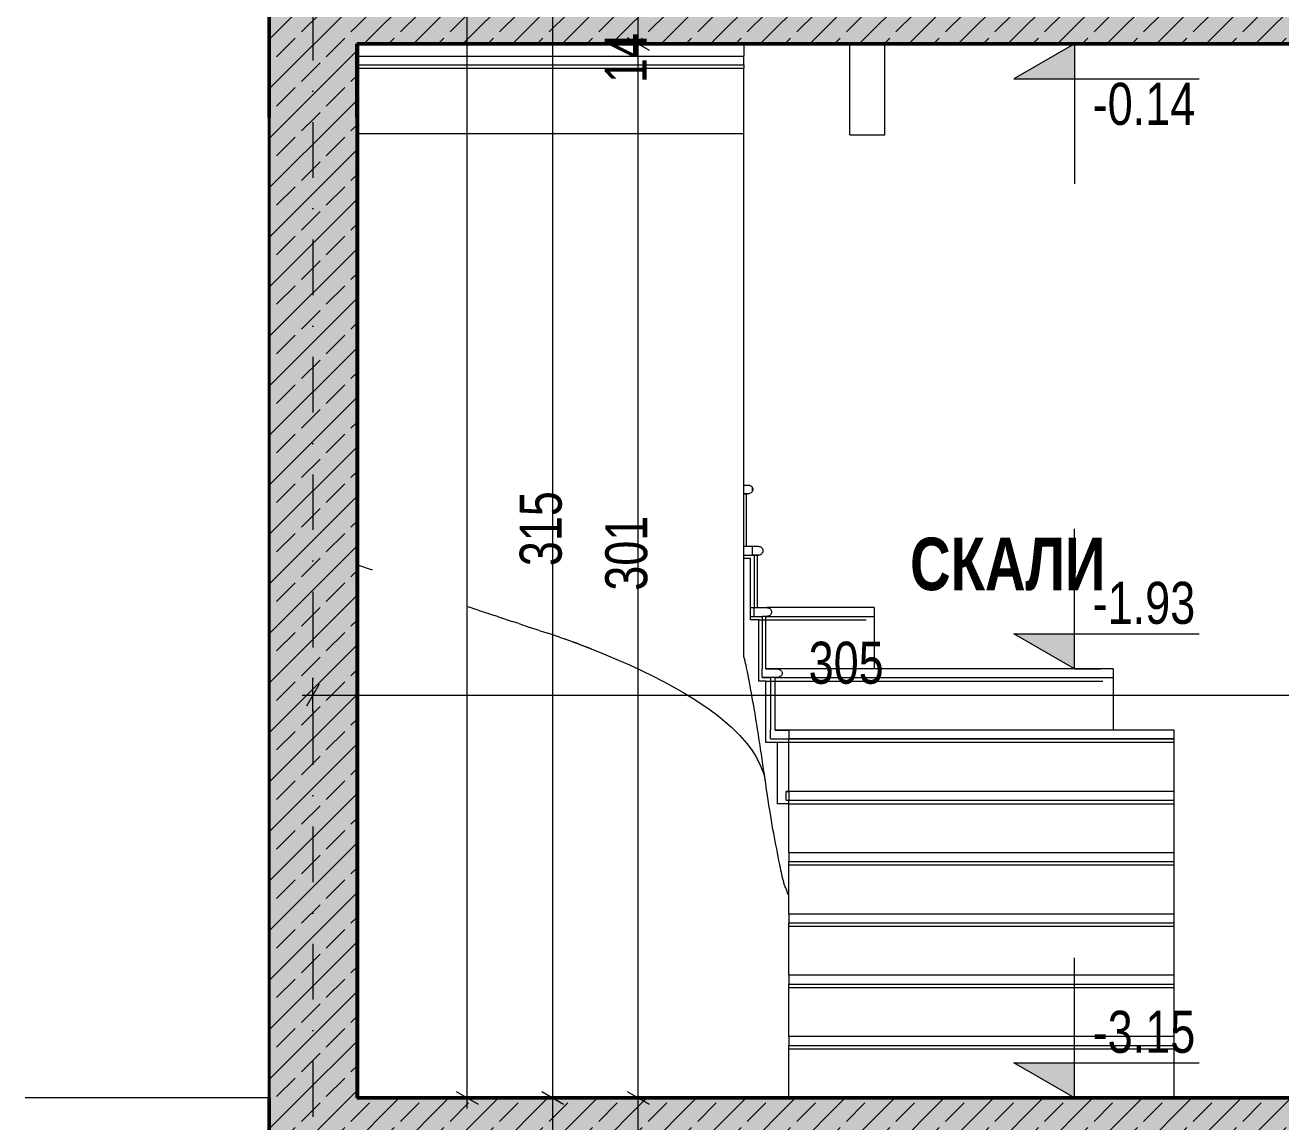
# Model space of a CAD drawing. Extents: x -1929 to 256751, y -18317 to 36108.
# Drawn here: x 124904 to 128489, y 6901 to 10033 of the extents above; entities that cross this region are included whole.
import ezdxf

# ---------------------------------------------------------------- set-up
doc = ezdxf.new("R2010")
doc.units = 0
doc.header["$LTSCALE"] = 5
doc.header["$MEASUREMENT"] = 0
doc.linetypes.add('- Осеви линии', pattern=[670.277762, 317.5, -176.388889, 0, -176.388874])
for name, color, linetype, lineweight in [('1', 8, 'Continuous', 13), ('101', 253, 'Continuous', 15), ('164', 255, 'Continuous', 15), ('18', 9, 'Continuous', 15), ('27', 7, 'Continuous', 40), ('29', 7, 'Continuous', 50), ('7', 7, 'Continuous', 25), ('85', 252, 'Continuous', 20)]:
    doc.layers.add(name, color=color, linetype=linetype, lineweight=lineweight)
for name, color, linetype, lineweight, true_color in [('4', 7, 'Continuous', 20, 0x3e3e3e), ('61', 7, 'Continuous', 20, 0x6a6a6a), ('87', 7, 'Continuous', 20, 0x6a6a6a), ('88', 7, 'Continuous', 20, 0x5e5e5e), ('91', 7, 'Continuous', 13, 0x3b3b3b)]:
    doc.layers.add(name, color=color, linetype=linetype, lineweight=lineweight, true_color=true_color)
doc.styles.add('GENERATED_STYLE_6', font='Cambria Math.ttf')
doc.styles.add('GENERATED_STYLE_7', font='GOTHICBI.TTF')
pattern_1 = [(45, (127708.1, 10119.75), (-70.7107, 70.7107), []), (45, (127672.74, 10155.11), (-70.7107, 70.7107), [75, -25])]

msp = doc.modelspace()

# ---------------------------------------------------------------- hatches: boundary and pattern name
at = {"layer": '1', "linetype": 'Continuous', "lineweight": 13, "true_color": 0x2b2b2b}
h = msp.add_hatch(dxfattribs=at)
h.set_pattern_fill('1_СТОМАНОБЕТОН_0001', color=250, scale=50.000024, style=0, pattern_type=2)
h.set_pattern_definition(pattern_1)
h.paths.add_polyline_path([(125850.8, 10119.8), (125600.8, 10119.8), (125600.8, 9769.8), (125850.8, 9769.8)])
h = msp.add_hatch(dxfattribs=at)
h.set_pattern_fill('1_СТОМАНОБЕТОН_0001', color=250, scale=50.000024, style=0, pattern_type=2)
h.set_pattern_definition(pattern_1)
h.paths.add_polyline_path([(125850.8, 9979.8), (128650.8, 9979.8), (128650.8, 10119.8), (125850.8, 10119.8)])
h = msp.add_hatch(dxfattribs=at)
h.set_pattern_fill('1_СТОМАНОБЕТОН_0001', color=250, scale=50.000024, style=0, pattern_type=2)
h.set_pattern_definition(pattern_1)
h.paths.add_polyline_path([(125850.8, 9769.8), (125600.8, 9769.8), (125600.8, 6969.7), (125850.8, 6969.7)])
h = msp.add_hatch(dxfattribs=at)
h.set_pattern_fill('1_СТОМАНОБЕТОН_0001', color=250, scale=50.000024, style=0, pattern_type=2)
h.set_pattern_definition(pattern_1)
h.paths.add_polyline_path([(125600.8, 6969.7), (125600.8, 6519.7), (132500.8, 6519.7), (132500.8, 6969.7)])
at = {"layer": '18', "linetype": 'Continuous', "lineweight": 15}
for points in [[(125850.8, 10119.8), (125600.8, 10119.8), (125600.8, 9769.8), (125850.8, 9769.8)], [(125850.8, 9979.8), (128650.8, 9979.8), (128650.8, 10119.8), (125850.8, 10119.8)], [(125850.8, 9769.8), (125600.8, 9769.8), (125600.8, 6969.7), (125850.8, 6969.7)], [(125600.8, 6969.7), (125600.8, 6519.7), (132500.8, 6519.7), (132500.8, 6969.7)]]:
    msp.add_hatch(color=9, dxfattribs=at).paths.add_polyline_path(points)
at = {"layer": '61', "linetype": 'Continuous', "lineweight": 20}
for points in [[(127899.3, 9979.8), (127726.3, 9879.8), (127899.3, 9879.8)], [(127899.3, 8194.8), (127899.3, 8294.8), (127726.3, 8294.8)], [(127899.3, 6969.7), (127899.3, 7069.7), (127726.3, 7069.7)]]:
    msp.add_hatch(color=256, dxfattribs=at).paths.add_polyline_path(points)

# ---------------------------------------------------------------- linework, layer by layer
at = {"layer": '1', "color": 250, "linetype": 'Continuous', "lineweight": 13, "true_color": 0x2b2b2b, "flags": 128}
for points in [[(127328.2, 8369.8), (127328.2, 8194.8)], [(128010.6, 8194.8), (128010.6, 8019.8)]]:
    msp.add_lwpolyline(points, dxfattribs=at)
at = {"layer": '101', "color": 253, "linetype": 'Continuous', "lineweight": 15}
for p, q in [((125855.7, 9979.8), (125855.7, 9944.8)), ((126955.7, 9979.8), (126955.7, 9944.8)), ((125855.7, 9919.8), (125855.7, 9944.8)), ((125855.7, 9944.8), (126955.7, 9944.8)), ((126955.7, 9919.8), (126955.7, 9944.8)), ((125855.7, 9919.8), (125855.7, 9909.8)), ((125855.7, 9919.8), (126955.7, 9919.8)), ((126955.7, 9919.8), (126955.7, 9909.8)), ((126955.7, 8719.8), (126966.3, 8719.8)), ((126966.3, 8719.8), (126969, 8719.6)), ((126969, 8719.6), (126971.7, 8719)), ((126971.7, 8719), (126974.1, 8718.1)), ((126974.1, 8718.1), (126976.3, 8716.8)), ((126976.3, 8716.8), (126978.3, 8715.3)), ((126978.3, 8715.3), (126979.8, 8713.5)), ((126979.8, 8713.5), (126980.8, 8711.8)), ((126980.8, 8702.7), (126980.8, 8711.8)), ((126980.8, 8711.8), (126981, 8711.5)), ((126981, 8711.5), (126981.7, 8709.4)), ((126955.7, 8694.8), (126963.2, 8694.8)), ((126966.3, 8694.8), (126955.7, 8694.8)), ((126963.2, 8544.8), (126963.2, 8694.8)), ((126963.2, 8694.8), (126966.3, 8694.8)), ((126969, 8694.9), (126966.3, 8694.8)), ((126971.7, 8695.5), (126969, 8694.9)), ((126974.1, 8696.4), (126971.7, 8695.5)), ((126976.3, 8697.7), (126974.1, 8696.4)), ((126978.3, 8699.2), (126976.3, 8697.7)), ((126979.8, 8701), (126978.3, 8699.2)), ((126980.8, 8702.7), (126979.8, 8701)), ((126981, 8703), (126980.8, 8702.7)), ((126981.7, 8705.1), (126981, 8703)), ((126981.7, 8709.4), (126981.9, 8707.3)), ((126981.9, 8707.3), (126981.7, 8705.1)), ((126955.7, 8544.8), (126980.8, 8544.8)), ((126955.7, 8544.8), (126963.2, 8544.8)), ((126963.2, 8544.8), (126980.8, 8544.8)), ((126980.8, 8544.8), (126997.6, 8544.8)), ((126980.8, 8519.8), (126980.8, 8544.8)), ((126997.6, 8544.8), (126999.8, 8544.6)), ((126999.8, 8544.6), (127002, 8544)), ((127002, 8544), (127004, 8543.1)), ((127004, 8543.1), (127005.8, 8541.8)), ((127005.8, 8541.8), (127007.4, 8540.3)), ((127007.4, 8540.3), (127008.6, 8538.5)), ((127008.6, 8538.5), (127009.6, 8536.5)), ((127009.6, 8536.5), (127010.1, 8534.4)), ((127010.1, 8534.4), (127010.3, 8532.3)), ((127010.3, 8532.3), (127010.1, 8530.1)), ((126955.7, 8519.8), (126980.8, 8519.8)), ((126980.8, 8519.8), (126995.1, 8519.8)), ((126980.8, 8519.8), (126984.9, 8519.8)), ((126997.6, 8519.8), (126980.8, 8519.8)), ((126980.8, 8519.8), (126984.9, 8519.8)), ((126984.9, 8519.8), (126984.9, 8369.8)), ((126995.1, 8369.8), (126995.1, 8519.8)), ((126995.1, 8519.8), (126997.6, 8519.8)), ((126999.8, 8519.9), (126997.6, 8519.8)), ((127002, 8520.5), (126999.8, 8519.9)), ((127004, 8521.4), (127002, 8520.5)), ((127005.8, 8522.7), (127004, 8521.4)), ((127007.4, 8524.2), (127005.8, 8522.7)), ((127008.6, 8526), (127007.4, 8524.2)), ((127009.6, 8528), (127008.6, 8526)), ((127010.1, 8530.1), (127009.6, 8528)), ((126974.7, 8369.8), (126995.1, 8369.8)), ((126984.9, 8344.8), (126984.9, 8369.8)), ((126995.1, 8369.8), (127021.6, 8369.8)), ((127328.2, 8369.8), (127021.6, 8369.8)), ((127021.6, 8369.8), (127023.8, 8369.6)), ((127023.8, 8369.6), (127026, 8369)), ((127026, 8369), (127028.1, 8368.1)), ((127028.1, 8368.1), (127029.9, 8366.8)), ((127029.9, 8366.8), (127031.5, 8365.3)), ((127031.5, 8365.3), (127032.8, 8363.5)), ((127032.8, 8363.5), (127033.8, 8361.5)), ((127033.8, 8353), (127032.8, 8351)), ((127033.8, 8361.5), (127034.4, 8359.4)), ((127034.4, 8355.1), (127033.8, 8353)), ((127034.4, 8359.4), (127034.6, 8357.3)), ((127034.6, 8357.3), (127034.4, 8355.1)), ((126974.7, 8344.8), (126984.9, 8344.8)), ((126984.9, 8344.8), (127008.6, 8344.8)), ((127008.6, 8344.8), (127008.6, 8194.8)), ((127019, 8344.8), (127008.6, 8344.8)), ((127019, 8194.8), (127019, 8344.8)), ((127021.6, 8344.8), (127019, 8344.8)), ((127019, 8344.8), (127021.6, 8344.8)), ((127023.8, 8344.9), (127021.6, 8344.8)), ((127021.6, 8344.8), (127328.2, 8344.8)), ((127026, 8345.5), (127023.8, 8344.9)), ((127028.1, 8346.4), (127026, 8345.5)), ((127029.9, 8347.7), (127028.1, 8346.4)), ((127031.5, 8349.2), (127029.9, 8347.7)), ((127032.8, 8351), (127031.5, 8349.2)), ((127008.6, 8169.8), (127008.6, 8194.8)), ((127019, 8194.8), (127048.8, 8194.8)), ((127325.6, 8194.8), (127019, 8194.8)), ((128010.6, 8194.8), (127048.8, 8194.8)), ((127048.8, 8194.8), (127051.7, 8194.6)), ((127051.7, 8194.6), (127054.5, 8194)), ((127054.5, 8194), (127057.1, 8193.1)), ((127057.1, 8193.1), (127059.5, 8191.8)), ((127059.5, 8191.8), (127061.6, 8190.3)), ((127061.6, 8174.2), (127059.5, 8172.7)), ((127061.6, 8190.3), (127063.2, 8188.5)), ((127063.2, 8176), (127061.6, 8174.2)), ((127063.2, 8188.5), (127064.4, 8186.5)), ((127064.4, 8178), (127063.2, 8176)), ((127064.4, 8186.5), (127065.2, 8184.4)), ((127065.2, 8180.1), (127064.4, 8178)), ((127065.2, 8184.4), (127065.4, 8182.3)), ((127065.4, 8182.3), (127065.2, 8180.1)), ((127008.6, 8169.8), (127032.2, 8169.8)), ((127048.8, 8169.8), (127008.6, 8169.8)), ((127032.2, 8169.8), (127032.2, 8019.8)), ((127045.5, 8169.8), (127032.2, 8169.8)), ((127045.5, 8019.8), (127045.5, 8169.8)), ((127048.8, 8169.8), (127045.5, 8169.8)), ((127045.5, 8169.8), (127048.8, 8169.8)), ((127051.7, 8169.9), (127048.8, 8169.8)), ((127048.8, 8169.8), (128010.6, 8169.8)), ((127054.5, 8170.5), (127051.7, 8169.9)), ((127057.1, 8171.4), (127054.5, 8170.5)), ((127059.5, 8172.7), (127057.1, 8171.4)), ((127032.2, 7994.8), (127032.2, 8019.8)), ((127032.2, 7994.8), (127084.6, 7994.8)), ((127045.5, 8019.8), (127084.6, 8019.8)), ((127084.6, 8019.8), (127045.5, 8019.8)), ((128184.6, 8019.8), (127084.6, 8019.8)), ((127084.6, 8019.8), (127084.6, 8019.6)), ((127084.6, 8019.6), (127084.6, 8019)), ((127084.6, 8019), (127084.6, 8018.1)), ((127084.6, 8018.1), (127084.6, 8016.8)), ((127084.6, 8016.8), (127084.6, 8015.3)), ((127084.6, 8015.3), (127084.6, 8013.5)), ((127084.6, 8013.5), (127084.6, 8011.5)), ((127084.6, 8011.5), (127084.6, 8009.4)), ((127084.6, 8009.4), (127084.6, 8007.3)), ((127084.6, 8007.3), (127084.6, 8005.1)), ((127084.6, 8005.1), (127084.6, 8003)), ((127084.6, 8003), (127084.6, 8001)), ((127084.6, 8001), (127084.6, 7999.2)), ((127084.6, 7999.2), (127084.6, 7997.7)), ((127084.6, 7997.7), (127084.6, 7996.4)), ((127084.6, 7996.4), (127084.6, 7995.5)), ((127084.6, 7995.5), (127084.6, 7994.9)), ((127084.6, 7994.9), (127084.6, 7994.8)), ((127084.6, 7844.8), (127084.6, 7994.8)), ((128184.6, 7994.8), (127084.6, 7994.8)), ((127084.6, 7994.8), (128184.6, 7994.8)), ((128184.6, 8019.6), (128184.6, 8019.8)), ((128184.6, 8019), (128184.6, 8019.6)), ((128184.6, 8018.1), (128184.6, 8019)), ((128184.6, 8016.8), (128184.6, 8018.1)), ((128184.6, 8015.3), (128184.6, 8016.8)), ((128184.6, 8013.5), (128184.6, 8015.3)), ((128184.6, 8011.5), (128184.6, 8013.5)), ((128184.6, 8009.4), (128184.6, 8011.5)), ((128184.6, 8007.3), (128184.6, 8009.4)), ((128184.6, 8005.1), (128184.6, 8007.3)), ((128184.6, 8003), (128184.6, 8005.1)), ((128184.6, 8001), (128184.6, 8003)), ((128184.6, 7999.2), (128184.6, 8001)), ((128184.6, 7997.7), (128184.6, 7999.2)), ((128184.6, 7996.4), (128184.6, 7997.7)), ((128184.6, 7995.5), (128184.6, 7996.4)), ((128184.6, 7994.9), (128184.6, 7995.5)), ((128184.6, 7994.8), (128184.6, 7994.9)), ((128184.6, 7844.8), (128184.6, 7994.8)), ((127084.6, 7844.8), (127076.7, 7844.8)), ((127076.7, 7819.8), (127076.7, 7844.8)), ((127076.7, 7844.8), (127084.6, 7844.8)), ((127076.7, 7819.8), (127084.6, 7819.8)), ((128184.6, 7844.8), (127084.6, 7844.8)), ((127084.6, 7844.8), (127084.6, 7844.6)), ((127084.6, 7844.6), (127084.6, 7844)), ((127084.6, 7844), (127084.6, 7843.1)), ((127084.6, 7843.1), (127084.6, 7841.8)), ((127084.6, 7841.8), (127084.6, 7840.3)), ((127084.6, 7840.3), (127084.6, 7838.5)), ((127084.6, 7838.5), (127084.6, 7836.5)), ((127084.6, 7836.5), (127084.6, 7834.4)), ((127084.6, 7834.4), (127084.6, 7832.3)), ((127084.6, 7832.3), (127084.6, 7830.1)), ((127084.6, 7830.1), (127084.6, 7828)), ((127084.6, 7828), (127084.6, 7826)), ((127084.6, 7826), (127084.6, 7824.2)), ((127084.6, 7824.2), (127084.6, 7822.7)), ((127084.6, 7822.7), (127084.6, 7821.4)), ((127084.6, 7821.4), (127084.6, 7820.5)), ((127084.6, 7820.5), (127084.6, 7819.9)), ((127084.6, 7819.9), (127084.6, 7819.8)), ((127084.6, 7669.8), (127084.6, 7819.8)), ((127084.6, 7819.8), (128184.6, 7819.8)), ((128184.6, 7844.6), (128184.6, 7844.8)), ((128184.6, 7844), (128184.6, 7844.6)), ((128184.6, 7843.1), (128184.6, 7844)), ((128184.6, 7841.8), (128184.6, 7843.1)), ((128184.6, 7840.3), (128184.6, 7841.8)), ((128184.6, 7838.5), (128184.6, 7840.3)), ((128184.6, 7836.5), (128184.6, 7838.5)), ((128184.6, 7834.4), (128184.6, 7836.5)), ((128184.6, 7832.3), (128184.6, 7834.4)), ((128184.6, 7830.1), (128184.6, 7832.3)), ((128184.6, 7828), (128184.6, 7830.1)), ((128184.6, 7826), (128184.6, 7828)), ((128184.6, 7824.2), (128184.6, 7826)), ((128184.6, 7822.7), (128184.6, 7824.2)), ((128184.6, 7821.4), (128184.6, 7822.7)), ((128184.6, 7820.5), (128184.6, 7821.4)), ((128184.6, 7819.9), (128184.6, 7820.5)), ((128184.6, 7819.8), (128184.6, 7819.9)), ((128184.6, 7669.8), (128184.6, 7819.8)), ((128184.6, 7669.8), (127084.6, 7669.8)), ((127084.6, 7669.8), (127084.6, 7669.6)), ((127084.6, 7669.6), (127084.6, 7669)), ((127084.6, 7669), (127084.6, 7668.1)), ((127084.6, 7668.1), (127084.6, 7666.8)), ((127084.6, 7666.8), (127084.6, 7665.3)), ((127084.6, 7665.3), (127084.6, 7663.5)), ((127084.6, 7663.5), (127084.6, 7661.5)), ((127084.6, 7661.5), (127084.6, 7659.4)), ((127084.6, 7659.4), (127084.6, 7657.3)), ((127084.6, 7657.3), (127084.6, 7655.1)), ((127084.6, 7655.1), (127084.6, 7653)), ((127084.6, 7653), (127084.6, 7651)), ((127084.6, 7651), (127084.6, 7649.2)), ((127084.6, 7649.2), (127084.6, 7647.7)), ((127084.6, 7647.7), (127084.6, 7646.4)), ((127084.6, 7646.4), (127084.6, 7645.5)), ((127084.6, 7645.5), (127084.6, 7644.9)), ((127084.6, 7644.9), (127084.6, 7644.8)), ((127084.6, 7494.8), (127084.6, 7644.8)), ((127084.6, 7644.8), (128184.6, 7644.8)), ((128184.6, 7669.6), (128184.6, 7669.8)), ((128184.6, 7669), (128184.6, 7669.6)), ((128184.6, 7668.1), (128184.6, 7669)), ((128184.6, 7666.8), (128184.6, 7668.1)), ((128184.6, 7665.3), (128184.6, 7666.8)), ((128184.6, 7663.5), (128184.6, 7665.3)), ((128184.6, 7661.5), (128184.6, 7663.5)), ((128184.6, 7659.4), (128184.6, 7661.5)), ((128184.6, 7657.3), (128184.6, 7659.4)), ((128184.6, 7655.1), (128184.6, 7657.3)), ((128184.6, 7653), (128184.6, 7655.1)), ((128184.6, 7651), (128184.6, 7653)), ((128184.6, 7649.2), (128184.6, 7651)), ((128184.6, 7647.7), (128184.6, 7649.2)), ((128184.6, 7646.4), (128184.6, 7647.7)), ((128184.6, 7645.5), (128184.6, 7646.4)), ((128184.6, 7644.9), (128184.6, 7645.5)), ((128184.6, 7644.8), (128184.6, 7644.9)), ((128184.6, 7494.8), (128184.6, 7644.8)), ((128184.6, 7494.8), (127084.6, 7494.8)), ((127084.6, 7494.8), (127084.6, 7494.6)), ((127084.6, 7494.6), (127084.6, 7494)), ((127084.6, 7494), (127084.6, 7493.1)), ((127084.6, 7493.1), (127084.6, 7491.8)), ((128184.6, 7494.6), (128184.6, 7494.8)), ((128184.6, 7494), (128184.6, 7494.6)), ((128184.6, 7493.1), (128184.6, 7494)), ((128184.6, 7491.8), (128184.6, 7493.1)), ((127084.6, 7491.8), (127084.6, 7490.3)), ((127084.6, 7490.3), (127084.6, 7488.5)), ((127084.6, 7488.5), (127084.6, 7486.5)), ((127084.6, 7486.5), (127084.6, 7484.4)), ((127084.6, 7484.4), (127084.6, 7482.3)), ((127084.6, 7482.3), (127084.6, 7480.1)), ((127084.6, 7480.1), (127084.6, 7478)), ((127084.6, 7478), (127084.6, 7476)), ((127084.6, 7476), (127084.6, 7474.2)), ((127084.6, 7474.2), (127084.6, 7472.7)), ((127084.6, 7472.7), (127084.6, 7471.4)), ((127084.6, 7471.4), (127084.6, 7470.5)), ((127084.6, 7470.5), (127084.6, 7469.9)), ((127084.6, 7469.9), (127084.6, 7469.8)), ((127084.6, 7319.8), (127084.6, 7469.8)), ((127084.6, 7469.8), (128184.6, 7469.8)), ((128184.6, 7490.3), (128184.6, 7491.8)), ((128184.6, 7488.5), (128184.6, 7490.3)), ((128184.6, 7486.5), (128184.6, 7488.5)), ((128184.6, 7484.4), (128184.6, 7486.5)), ((128184.6, 7482.3), (128184.6, 7484.4)), ((128184.6, 7480.1), (128184.6, 7482.3)), ((128184.6, 7478), (128184.6, 7480.1)), ((128184.6, 7476), (128184.6, 7478)), ((128184.6, 7474.2), (128184.6, 7476)), ((128184.6, 7472.7), (128184.6, 7474.2)), ((128184.6, 7471.4), (128184.6, 7472.7)), ((128184.6, 7470.5), (128184.6, 7471.4)), ((128184.6, 7469.9), (128184.6, 7470.5)), ((128184.6, 7469.8), (128184.6, 7469.9)), ((128184.6, 7319.8), (128184.6, 7469.8)), ((128184.6, 7319.8), (127084.6, 7319.8)), ((127084.6, 7319.8), (127084.6, 7319.6)), ((127084.6, 7319.6), (127084.6, 7319)), ((127084.6, 7319), (127084.6, 7318.1)), ((127084.6, 7318.1), (127084.6, 7316.8)), ((127084.6, 7316.8), (127084.6, 7315.3)), ((127084.6, 7315.3), (127084.6, 7313.5)), ((127084.6, 7313.5), (127084.6, 7311.5)), ((128184.6, 7319.6), (128184.6, 7319.8)), ((128184.6, 7319), (128184.6, 7319.6)), ((128184.6, 7318.1), (128184.6, 7319)), ((128184.6, 7316.8), (128184.6, 7318.1)), ((128184.6, 7315.3), (128184.6, 7316.8)), ((128184.6, 7313.5), (128184.6, 7315.3)), ((128184.6, 7311.5), (128184.6, 7313.5)), ((127084.6, 7311.5), (127084.6, 7309.4)), ((127084.6, 7309.4), (127084.6, 7307.3)), ((127084.6, 7307.3), (127084.6, 7305.1)), ((127084.6, 7305.1), (127084.6, 7303)), ((127084.6, 7303), (127084.6, 7301)), ((127084.6, 7301), (127084.6, 7299.2)), ((127084.6, 7299.2), (127084.6, 7297.7)), ((127084.6, 7297.7), (127084.6, 7296.4)), ((127084.6, 7296.4), (127084.6, 7295.5)), ((127084.6, 7295.5), (127084.6, 7294.9)), ((127084.6, 7294.9), (127084.6, 7294.8)), ((127084.6, 7144.7), (127084.6, 7294.8)), ((127084.6, 7294.8), (128184.6, 7294.8)), ((128184.6, 7309.4), (128184.6, 7311.5)), ((128184.6, 7307.3), (128184.6, 7309.4)), ((128184.6, 7305.1), (128184.6, 7307.3)), ((128184.6, 7303), (128184.6, 7305.1)), ((128184.6, 7301), (128184.6, 7303)), ((128184.6, 7299.2), (128184.6, 7301)), ((128184.6, 7297.7), (128184.6, 7299.2)), ((128184.6, 7296.4), (128184.6, 7297.7)), ((128184.6, 7295.5), (128184.6, 7296.4)), ((128184.6, 7294.9), (128184.6, 7295.5)), ((128184.6, 7294.8), (128184.6, 7294.9)), ((128184.6, 7144.7), (128184.6, 7294.8)), ((128184.6, 7144.7), (127084.6, 7144.7)), ((127084.6, 7144.7), (127084.6, 7144.6)), ((127084.6, 7144.6), (127084.6, 7144)), ((127084.6, 7144), (127084.6, 7143.1)), ((127084.6, 7143.1), (127084.6, 7141.8)), ((127084.6, 7141.8), (127084.6, 7140.3)), ((127084.6, 7140.3), (127084.6, 7138.5)), ((127084.6, 7138.5), (127084.6, 7136.5)), ((127084.6, 7136.5), (127084.6, 7134.4)), ((127084.6, 7134.4), (127084.6, 7132.3)), ((128184.6, 7144.6), (128184.6, 7144.7)), ((128184.6, 7144), (128184.6, 7144.6)), ((128184.6, 7143.1), (128184.6, 7144)), ((128184.6, 7141.8), (128184.6, 7143.1)), ((128184.6, 7140.3), (128184.6, 7141.8)), ((128184.6, 7138.5), (128184.6, 7140.3)), ((128184.6, 7136.5), (128184.6, 7138.5)), ((128184.6, 7134.4), (128184.6, 7136.5)), ((128184.6, 7132.3), (128184.6, 7134.4)), ((127084.6, 7132.3), (127084.6, 7130.1)), ((127084.6, 7130.1), (127084.6, 7128)), ((127084.6, 7128), (127084.6, 7126)), ((127084.6, 7126), (127084.6, 7124.2)), ((127084.6, 7124.2), (127084.6, 7122.7)), ((127084.6, 7122.7), (127084.6, 7121.4)), ((127084.6, 7121.4), (127084.6, 7120.5)), ((127084.6, 7120.5), (127084.6, 7119.9)), ((127084.6, 7119.9), (127084.6, 7119.7)), ((127084.6, 6969.7), (127084.6, 7119.7)), ((127084.6, 7119.7), (128184.6, 7119.7)), ((128184.6, 7130.1), (128184.6, 7132.3)), ((128184.6, 7128), (128184.6, 7130.1)), ((128184.6, 7126), (128184.6, 7128)), ((128184.6, 7124.2), (128184.6, 7126)), ((128184.6, 7122.7), (128184.6, 7124.2)), ((128184.6, 7121.4), (128184.6, 7122.7)), ((128184.6, 7120.5), (128184.6, 7121.4)), ((128184.6, 7119.9), (128184.6, 7120.5)), ((128184.6, 7119.7), (128184.6, 7119.9)), ((128184.6, 6969.7), (128184.6, 7119.7))]:
    msp.add_line(p, q, dxfattribs=at)
at = {"layer": '164', "color": 255, "linetype": 'Continuous', "lineweight": 15}
msp.add_line((125855.7, 9979.8), (125855.7, 9769.8), dxfattribs=at)
at = {"layer": '27', "linetype": 'Continuous', "lineweight": 40}
for p, q in [((125600.8, 9769.8), (125600.8, 6969.7)), ((125850.8, 9769.8), (125850.8, 6969.7))]:
    msp.add_line(p, q, dxfattribs=at)
at = {"layer": '29', "linetype": 'Continuous', "lineweight": 50}
for p, q in [((125600.8, 10119.8), (125600.8, 9769.8)), ((128650.8, 9979.8), (125850.8, 9979.8)), ((125850.8, 9979.8), (125850.8, 9769.8)), ((125600.8, 6969.7), (125600.8, 6519.7)), ((128650.8, 6969.7), (125850.8, 6969.7))]:
    msp.add_line(p, q, dxfattribs=at)
at = {"layer": '4', "linetype": '- Осеви линии', "lineweight": 20, "ltscale": 0.1}
msp.add_line((125725.8, 15119.8), (125725.8, 6619.7), dxfattribs=at)
msp.add_line((125725.8, 15119.8), (125725.8, 6619.7), dxfattribs=at)
msp.add_line((125725.8, 15119.8), (125725.8, 6619.7), dxfattribs=at)
at = {"layer": '61', "linetype": 'Continuous', "lineweight": 20}
for p, q in [((126166.2, 6969.7), (126166.2, 14734.4)), ((126410.2, 6969.7), (126410.2, 10119.8)), ((126654.3, 9979.8), (126654.3, 10119.8)), ((126701.2, 9979.8), (126607.4, 9979.8)), ((126623.1, 9997.8), (126685.6, 9961.7)), ((126654.3, 6969.7), (126654.3, 9979.8)), ((127899.3, 9979.8), (127726.3, 9879.8)), ((127899.3, 9979.8), (127824.3, 9979.8)), ((127899.3, 9979.8), (127974.3, 9979.8)), ((127899.3, 9979.8), (127899.3, 9579.8)), ((127726.3, 9879.8), (127899.3, 9879.8)), ((127899.3, 9879.8), (128255.6, 9879.8)), ((127899.3, 8194.8), (127899.3, 8594.8)), ((127899.3, 8194.8), (127726.3, 8294.8)), ((127726.3, 8294.8), (127899.3, 8294.8)), ((127899.3, 8294.8), (128255.6, 8294.8)), ((127899.3, 8194.8), (127824.3, 8194.8)), ((127899.3, 8194.8), (127974.3, 8194.8)), ((127899.3, 6969.7), (127899.3, 7369.8)), ((127899.3, 6969.7), (127726.3, 7069.7)), ((127726.3, 7069.7), (127899.3, 7069.7)), ((127899.3, 7069.7), (128255.6, 7069.7)), ((126213.1, 6969.7), (126119.3, 6969.7)), ((126135, 6987.8), (126197.5, 6951.7)), ((126166.2, 6939.2), (126166.2, 6969.7)), ((126457, 6969.7), (126363.3, 6969.7)), ((126378.9, 6987.8), (126441.4, 6951.7)), ((126410.2, 6519.7), (126410.2, 6969.7)), ((126701.2, 6969.7), (126607.4, 6969.7)), ((126623.1, 6987.8), (126685.6, 6951.7)), ((126654.3, 6519.7), (126654.3, 6969.7)), ((127899.3, 6969.7), (127824.3, 6969.7)), ((127899.3, 6969.7), (127974.3, 6969.7))]:
    msp.add_line(p, q, dxfattribs=at)
at = {"layer": '85', "linetype": 'Continuous', "lineweight": 20}
for p, q in [((125743.8, 8151), (125707.8, 8088.5)), ((125725.8, 8072.9), (125725.8, 8166.6)), ((125695.2, 8119.8), (125725.8, 8119.8)), ((125725.8, 8119.8), (128775.8, 8119.8))]:
    msp.add_line(p, q, dxfattribs=at)
at = {"layer": '87', "color": 251, "linetype": 'Continuous', "lineweight": 20, "true_color": 0x6a6a6a}
for p, q in [((125855.7, 9769.8), (125855.7, 8719.8)), ((125855.7, 8694.8), (125855.7, 8638)), ((125855.7, 8548.9), (125855.7, 8638)), ((125855.7, 8491.4), (125855.7, 6969.7)), ((125600.8, 6969.7), (124904.1, 6969.7))]:
    msp.add_line(p, q, dxfattribs=at)
at = {"layer": '88', "color": 251, "linetype": 'Continuous', "lineweight": 20, "true_color": 0x5e5e5e}
for p, q in [((127258.8, 9719.8), (127258.8, 9979.8)), ((127358.8, 9719.8), (127358.8, 9979.8)), ((127258.8, 9719.8), (127262.6, 9719.8)), ((127262.6, 9719.8), (127273.4, 9719.8)), ((127273.4, 9719.8), (127289.6, 9719.8)), ((127289.6, 9719.8), (127308.7, 9719.8)), ((127308.7, 9719.8), (127327.9, 9719.8)), ((127327.9, 9719.8), (127344.1, 9719.8)), ((127344.1, 9719.8), (127355, 9719.8)), ((127355, 9719.8), (127358.8, 9719.8)), ((125855.7, 8694.8), (125855.7, 8719.8))]:
    msp.add_line(p, q, dxfattribs=at)
at = {"layer": '91', "color": 250, "linetype": 'Continuous', "lineweight": 13, "true_color": 0x3b3b3b}
for p, q in [((125855.7, 9722.8), (125855.7, 9909.8)), ((125855.7, 9909.8), (126955.7, 9909.8)), ((126955.7, 9722.8), (126955.7, 9909.8)), ((125855.7, 9722.8), (125855.7, 9693.6)), ((126130.7, 9722.8), (125855.7, 9722.8)), ((126680.7, 9722.8), (126130.7, 9722.8)), ((126955.7, 9722.8), (126680.7, 9722.8)), ((126955.7, 9693.6), (126955.7, 9722.8)), ((125855.7, 9693.6), (125855.7, 9664.4)), ((126955.7, 9664.4), (126955.7, 9693.6)), ((125855.7, 9664.4), (125855.7, 9635.3)), ((126955.7, 9635.3), (126955.7, 9664.4)), ((125855.7, 9635.3), (125855.7, 9606.1)), ((126955.7, 9606.1), (126955.7, 9635.3)), ((125855.7, 9606.1), (125855.7, 9577)), ((125855.7, 9577), (125855.7, 9547.8)), ((126955.7, 9576.9), (126955.7, 9606.1)), ((126955.7, 9547.8), (126955.7, 9576.9)), ((125855.7, 9547.8), (125855.7, 9518.6)), ((126955.7, 9518.6), (126955.7, 9547.8)), ((125855.7, 9518.6), (125855.7, 9489.5)), ((126955.7, 9489.4), (126955.7, 9518.6)), ((125855.7, 9489.5), (125855.7, 9460.3)), ((126955.7, 9460.2), (126955.7, 9489.4)), ((125855.7, 9460.3), (125855.7, 9431.1)), ((125855.7, 9431.1), (125855.7, 9402)), ((126955.7, 9431), (126955.7, 9460.2)), ((126955.7, 9401.9), (126955.7, 9431)), ((125855.7, 9402), (125855.7, 9372.8)), ((126955.7, 9372.7), (126955.7, 9401.9)), ((125855.7, 9372.8), (125855.7, 9343.6)), ((126955.7, 9343.6), (126955.7, 9372.7)), ((125855.7, 9343.6), (125855.7, 9314.4)), ((126955.7, 9314.4), (126955.7, 9343.6)), ((125855.7, 9314.4), (125855.7, 9285.1)), ((125855.7, 9285.1), (125855.7, 9255.9)), ((126955.7, 9285.3), (126955.7, 9314.4)), ((126955.7, 9256.2), (126955.7, 9285.3)), ((125855.7, 9255.9), (125855.7, 9226.5)), ((126955.7, 9227.2), (126955.7, 9256.2)), ((125855.7, 9226.5), (125855.7, 9197.1)), ((126955.7, 9198.1), (126955.7, 9227.2)), ((125855.7, 9197.1), (125855.7, 9167.6)), ((126955.7, 9168.9), (126955.7, 9198.1)), ((125855.7, 9167.6), (125855.7, 9138)), ((126955.7, 9139.8), (126955.7, 9168.9)), ((125855.7, 9138), (125855.7, 9108.2)), ((125855.7, 9108.2), (125855.7, 9078.4)), ((126955.7, 9110.4), (126955.7, 9139.8)), ((126955.7, 9080.9), (126955.7, 9110.4)), ((125855.7, 9078.4), (125855.7, 9048.3)), ((126955.7, 9050.8), (126955.7, 9080.9)), ((125855.7, 9048.3), (125855.7, 9018.3)), ((126955.7, 9020.8), (126955.7, 9050.8)), ((125855.7, 9018.3), (125855.7, 8988.1)), ((126955.7, 8989.3), (126955.7, 9020.8)), ((125855.7, 8988.1), (125855.7, 8957.9)), ((126955.7, 8957.9), (126955.7, 8989.3)), ((125855.7, 8957.9), (125855.7, 8927.9)), ((125855.7, 8927.9), (125855.7, 8897.9)), ((126955.7, 8924.5), (126955.7, 8957.9)), ((125855.7, 8897.9), (125855.7, 8868.8)), ((126955.7, 8891), (126955.7, 8924.5)), ((126955.7, 8854.1), (126955.7, 8891)), ((125855.7, 8868.8), (125855.7, 8839.7)), ((125855.7, 8839.7), (125855.7, 8820.6)), ((125855.7, 8820.6), (125855.7, 8801.5)), ((126955.7, 8817.1), (126955.7, 8854.1)), ((125855.7, 8801.5), (125855.7, 8794.2)), ((125855.7, 8794.2), (125855.7, 8787)), ((125855.7, 8787), (125855.7, 8777.8)), ((126955.7, 8785.8), (126955.7, 8817.1)), ((126955.7, 8754.5), (126955.7, 8785.8)), ((125855.7, 8777.8), (125855.7, 8768.6)), ((125855.7, 8768.6), (125855.7, 8757.8)), ((125855.7, 8757.8), (125855.7, 8747.1)), ((125855.7, 8747.1), (125855.7, 8746.3)), ((126955.7, 8740.5), (126955.7, 8754.5)), ((125855.7, 8746.3), (125855.7, 8745.5)), ((125855.7, 8745.5), (125855.7, 8738.9)), ((125855.7, 8738.9), (125855.7, 8725.6)), ((125855.7, 8725.6), (125855.7, 8719)), ((125855.7, 8719), (125855.7, 8711.6)), ((125855.7, 8711.6), (125855.7, 8704.1)), ((126955.7, 8726.6), (126955.7, 8740.5)), ((126955.7, 8701.2), (126955.7, 8726.6)), ((125855.7, 8704.1), (125855.7, 8696.8)), ((125855.7, 8696.8), (125855.7, 8689.5)), ((125855.7, 8689.5), (125855.7, 8682.1)), ((125855.7, 8682.1), (125855.7, 8674.7)), ((126955.7, 8675.9), (126955.7, 8701.2)), ((126955.7, 8636.4), (126955.7, 8675.9)), ((125855.7, 8674.7), (125855.7, 8667.3)), ((125855.7, 8667.3), (125855.7, 8659.9)), ((125855.7, 8659.9), (125855.7, 8652.6)), ((125855.7, 8652.6), (125855.7, 8645.3)), ((125855.7, 8645.3), (125855.7, 8638)), ((125855.7, 8638), (125855.7, 8630.6)), ((125855.7, 8630.6), (125855.7, 8623.3)), ((125855.7, 8623.3), (125855.7, 8616)), ((125855.7, 8616), (125855.7, 8608.7)), ((125855.7, 8608.7), (125855.7, 8601.4)), ((126955.7, 8597), (126955.7, 8636.4)), ((125855.7, 8601.4), (125855.7, 8594.3)), ((125855.7, 8594.3), (125855.7, 8587.2)), ((125855.7, 8587.2), (125855.7, 8580)), ((125855.7, 8580), (125855.7, 8572.9)), ((125855.7, 8572.9), (125855.7, 8571.1)), ((125855.7, 8571.1), (125855.7, 8569.3)), ((125855.7, 8569.3), (125855.7, 8559.1)), ((126955.7, 8592.7), (126955.7, 8597)), ((126955.7, 8588.4), (126955.7, 8592.7)), ((126955.7, 8542.8), (126955.7, 8588.4)), ((125855.7, 8559.1), (125855.7, 8548.9)), ((125855.7, 8548.9), (125855.7, 8545.4)), ((125855.7, 8545.4), (125855.7, 8542.4)), ((125855.7, 8542.4), (125855.7, 8540)), ((125855.7, 8540), (125855.7, 8538.8)), ((125855.7, 8538.8), (125855.7, 8532.3)), ((125855.7, 8532.3), (125855.7, 8531.2)), ((126955.7, 8451.6), (126955.7, 8542.8)), ((125855.7, 8531.2), (125855.7, 8528.6)), ((125855.7, 8528.6), (125855.7, 8526)), ((125855.7, 8526), (125855.7, 8522.5)), ((125855.7, 8522.5), (125855.7, 8520)), ((125855.7, 8520), (125855.7, 8515.4)), ((125855.7, 8515.4), (125855.7, 8514.8)), ((125855.7, 8514.8), (125855.7, 8514.5)), ((125855.7, 8514.5), (125855.7, 8509.2)), ((125855.7, 8509.2), (125855.7, 8507.4)), ((125855.7, 8507.4), (125855.7, 8504.3)), ((125855.7, 8504.3), (125855.7, 8503.1)), ((125855.7, 8503.1), (125855.7, 8500.6)), ((125855.7, 8500.6), (125855.7, 8499.7)), ((125855.7, 8499.7), (125855.7, 8495.3)), ((126974.7, 8509.8), (126955.7, 8509.8)), ((126974.7, 8334.8), (126974.7, 8509.8)), ((125855.7, 8495.3), (125855.7, 8494.4)), ((125855.7, 8494.4), (125855.7, 8491.7)), ((125855.7, 8491.7), (125855.7, 8491.5)), ((125855.7, 8491.5), (125855.7, 8491.4)), ((125855.7, 8491.4), (125895, 8477.9)), ((126955.7, 8406), (126955.7, 8451.6)), ((126955.7, 8401.8), (126955.7, 8406)), ((126955.7, 8397.7), (126955.7, 8401.8)), ((126955.7, 8393.5), (126955.7, 8397.7)), ((126955.7, 8389.4), (126955.7, 8393.5)), ((126955.7, 8386), (126955.7, 8389.4)), ((126167.6, 8372.8), (126192.7, 8364.4)), ((126197, 8362.9), (126192.7, 8364.4)), ((126197, 8362.9), (126243.6, 8347.4)), ((126955.7, 8382.7), (126955.7, 8386)), ((126955.7, 8379.4), (126955.7, 8382.7)), ((126955.7, 8376.1), (126955.7, 8379.4)), ((126955.7, 8373.4), (126955.7, 8376.1)), ((126955.7, 8370.7), (126955.7, 8373.4)), ((126955.7, 8368), (126955.7, 8370.7)), ((126955.7, 8365.2), (126955.7, 8368)), ((126955.7, 8362.5), (126955.7, 8365.2)), ((126955.7, 8359.8), (126955.7, 8362.5)), ((126955.7, 8357.1), (126955.7, 8359.8)), ((126955.7, 8354.4), (126955.7, 8357.1)), ((126955.7, 8351.6), (126955.7, 8354.4)), ((126255.1, 8343.5), (126243.6, 8347.4)), ((126255.1, 8343.5), (126294.5, 8330.4)), ((126313.3, 8324.1), (126294.5, 8330.4)), ((126313.3, 8324.1), (126345.4, 8313.4)), ((126955.7, 8348.9), (126955.7, 8351.6)), ((126955.7, 8346.2), (126955.7, 8348.9)), ((126955.7, 8343.5), (126955.7, 8346.2)), ((126955.7, 8342.8), (126955.7, 8343.5)), ((126955.7, 8342.1), (126955.7, 8342.8)), ((126955.7, 8335), (126955.7, 8342.1)), ((126955.7, 8327.8), (126955.7, 8335)), ((126955.7, 8318.8), (126955.7, 8327.8)), ((126955.7, 8318.3), (126955.7, 8318.8)), ((126955.7, 8309.4), (126955.7, 8318.3)), ((126998.2, 8334.8), (126974.7, 8334.8)), ((126998.2, 8159.8), (126998.2, 8334.8)), ((126998.2, 8334.8), (127304.8, 8334.8)), ((126371.4, 8304.7), (126345.4, 8313.4)), ((126371.4, 8304.7), (126396.3, 8296.4)), ((126429.6, 8285.3), (126396.3, 8296.4)), ((126429.6, 8285.3), (126447.3, 8279.4)), ((126440.6, 8281.6), (126483.2, 8266.9)), ((126955.7, 8300.9), (126955.7, 8309.4)), ((126955.7, 8299.4), (126955.7, 8300.9)), ((126955.7, 8291), (126955.7, 8299.4)), ((126955.7, 8283.1), (126955.7, 8291)), ((126955.7, 8280.4), (126955.7, 8283.1)), ((126467.1, 8272.4), (126478.1, 8268.5)), ((126478.1, 8268.5), (126519.2, 8253.1)), ((126487.9, 8264.8), (126515.7, 8253.9)), ((126515.7, 8253.9), (126555.2, 8237.9)), ((126955.7, 8272.6), (126955.7, 8280.4)), ((126955.7, 8265.3), (126955.7, 8272.6)), ((126955.7, 8261.5), (126955.7, 8265.3)), ((126955.7, 8254.3), (126955.7, 8261.5)), ((126955.7, 8247.6), (126955.7, 8254.3)), ((126955.7, 8242.6), (126955.7, 8247.6)), ((126555.2, 8237.9), (126593, 8221.9)), ((126593, 8221.9), (126629.2, 8206)), ((126955.7, 8236.1), (126955.7, 8242.6)), ((126955.7, 8230.1), (126955.7, 8236.1)), ((126955.8, 8229.9), (126955.7, 8230.1)), ((126957.9, 8223.7), (126955.8, 8229.9)), ((126959.2, 8217), (126957.9, 8223.7)), ((126960.6, 8209.9), (126959.2, 8217)), ((126962.2, 8205), (126960.6, 8209.9)), ((126629.2, 8206), (126663.9, 8189.9)), ((126663.9, 8189.9), (126697, 8173.9)), ((126695.4, 8174.7), (126726.5, 8158.7)), ((126963.6, 8197.7), (126962.2, 8205)), ((126965.1, 8189.9), (126963.6, 8197.7)), ((126966.3, 8185.9), (126965.1, 8189.9)), ((126967.8, 8177.9), (126966.3, 8185.9)), ((126969.3, 8169.5), (126967.8, 8177.9)), ((126726.5, 8158.7), (126756.4, 8142.6)), ((126756.4, 8142.6), (126784.6, 8126.4)), ((126970.1, 8166.6), (126969.3, 8169.5)), ((126971.7, 8158.2), (126970.1, 8166.6)), ((126973.2, 8149.4), (126971.7, 8158.2)), ((126973.8, 8147.4), (126973.2, 8149.4)), ((126975.3, 8138.5), (126973.8, 8147.4)), ((126978.5, 8120.5), (126975.3, 8138.5)), ((127018.9, 8159.8), (126998.2, 8159.8)), ((127018.9, 7984.8), (127018.9, 8159.8)), ((127018.9, 8159.8), (127980.7, 8159.8)), ((126784.6, 8126.4), (126811.3, 8110.1)), ((126811.3, 8110.1), (126836.4, 8093.9)), ((126978.9, 8119.1), (126978.5, 8120.5)), ((126981.9, 8100.9), (126978.9, 8119.1)), ((126836.4, 8093.9), (126859.8, 8077.6)), ((126859.8, 8077.6), (126881.7, 8061.2)), ((126983.1, 8094.7), (126981.9, 8100.9)), ((126984.3, 8088.5), (126983.1, 8094.7)), ((126985.5, 8082.3), (126984.3, 8088.5)), ((126986.7, 8076.1), (126985.5, 8082.3)), ((126987.9, 8068.3), (126986.7, 8076.1)), ((126989.1, 8060.6), (126987.9, 8068.3)), ((126881.7, 8061.2), (126901.9, 8044.9)), ((126901.9, 8044.9), (126920.6, 8028.5)), ((126990.3, 8052.8), (126989.1, 8060.6)), ((126991.5, 8045), (126990.3, 8052.8)), ((126992.7, 8037.2), (126991.5, 8045)), ((126993.9, 8029.5), (126992.7, 8037.2)), ((126920.6, 8028.5), (126944.1, 8004.9)), ((126944.1, 8004.9), (126964.6, 7981.3)), ((126995.1, 8021.7), (126993.9, 8029.5)), ((126996.3, 8013.9), (126995.1, 8021.7)), ((126997.5, 8006.1), (126996.3, 8013.9)), ((126998.7, 7998.3), (126997.5, 8006.1)), ((126999.9, 7990.6), (126998.7, 7998.3)), ((126964.6, 7981.3), (126979.2, 7961.7)), ((126977.7, 7964.2), (126991.6, 7941.9)), ((127001.1, 7982.8), (126999.9, 7990.6)), ((127002.3, 7975), (127001.1, 7982.8)), ((127003.5, 7967.2), (127002.3, 7975)), ((127004.7, 7959.4), (127003.5, 7967.2)), ((127005.9, 7951.7), (127004.7, 7959.4)), ((127051.5, 7984.8), (127018.9, 7984.8)), ((127051.5, 7809.8), (127051.5, 7984.8)), ((128184.6, 7984.8), (127051.5, 7984.8)), ((126991.6, 7941.9), (127002.9, 7919.6)), ((127008.1, 7936.6), (127005.9, 7951.7)), ((127010.3, 7921.4), (127008.1, 7936.6)), ((127002.9, 7919.6), (127011.5, 7897.3)), ((127012.4, 7907.7), (127010.3, 7921.4)), ((127011.5, 7897.3), (127017.1, 7876)), ((127014.4, 7894), (127012.4, 7907.7)), ((127016.4, 7880.3), (127014.4, 7894)), ((127018.5, 7866.5), (127016.4, 7880.3)), ((127016.4, 7880.3), (127016.5, 7879.7)), ((127019.7, 7858.2), (127018.5, 7866.5)), ((127020.9, 7849.8), (127019.7, 7858.2)), ((127021.7, 7844.6), (127020.9, 7849.8)), ((127022.5, 7839.4), (127021.7, 7844.6)), ((127024.5, 7826.1), (127022.5, 7839.4)), ((127026.6, 7812.8), (127024.5, 7826.1)), ((127028.6, 7799.8), (127026.6, 7812.8)), ((127030.6, 7786.7), (127028.6, 7799.8)), ((127032.6, 7774.1), (127030.6, 7786.7)), ((127084.6, 7809.8), (127051.5, 7809.8)), ((127084.6, 7809.8), (128184.6, 7809.8)), ((127034.6, 7761.4), (127032.6, 7774.1)), ((127036.7, 7748.9), (127034.6, 7761.4)), ((127038.9, 7736.5), (127036.7, 7748.9)), ((127041, 7725.4), (127038.9, 7736.5)), ((127043.2, 7714.3), (127041, 7725.4)), ((127045.3, 7703.2), (127043.2, 7714.3)), ((127047.5, 7692.1), (127045.3, 7703.2)), ((127049.6, 7681), (127047.5, 7692.1)), ((127051.8, 7669.9), (127049.6, 7681)), ((127053.9, 7658.8), (127051.8, 7669.9)), ((127056.1, 7647.7), (127053.9, 7658.8)), ((127058.2, 7636.6), (127056.1, 7647.7)), ((127060.4, 7625.5), (127058.2, 7636.6)), ((127061.6, 7619.6), (127060.4, 7625.5)), ((127062.9, 7613.7), (127061.6, 7619.6)), ((127064.2, 7607.8), (127062.9, 7613.7)), ((127065.4, 7601.9), (127064.2, 7607.8)), ((127068.2, 7591.4), (127065.4, 7601.9)), ((127084.6, 7634.8), (128184.6, 7634.8)), ((127068.6, 7590.4), (127068.2, 7591.4)), ((127071.4, 7580.1), (127068.6, 7590.4)), ((127074, 7572.2), (127071.4, 7580.1)), ((127075.5, 7569.6), (127074, 7572.2)), ((127078.2, 7562), (127075.5, 7569.6)), ((127080.6, 7555.2), (127078.2, 7562)), ((127083.6, 7550.4), (127080.6, 7555.2)), ((127084.6, 7547.8), (127083.6, 7550.4)), ((127084.6, 7459.8), (128184.6, 7459.8)), ((127084.6, 7284.8), (128184.6, 7284.8)), ((127084.6, 7109.7), (128184.6, 7109.7))]:
    msp.add_line(p, q, dxfattribs=at)

# ---------------------------------------------------------------- texts
at = {"layer": '1', "linetype": 'Continuous', "lineweight": 13, "char_height": 120, "attachment_point": 7, "rotation": 90, "style": 'GENERATED_STYLE_6'}
for s, insert in [('\\A1;{\\W0.800000x;\\pql;\\fCentury Gothic|b0|i0|c0|p34;14}', (126678.7, 9867.6)), ('\\A1;{\\W0.800000x;\\pql;\\fCentury Gothic|b0|i0|c0|p34;315}', (126437.6, 8488.1)), ('\\A1;{\\W0.800000x;\\pql;\\fCentury Gothic|b0|i0|c0|p34;301}', (126681.8, 8418.1))]:
    msp.add_mtext(s, dxfattribs=dict(at, insert=insert))
at = {"layer": '1', "linetype": 'Continuous', "lineweight": 13, "char_height": 120, "attachment_point": 7, "style": 'GENERATED_STYLE_6'}
for s, insert in [('\\A1;{\\W0.800000x;\\pql;\\fCentury Gothic|b0|i0|c0|p34;-0.14}', (127951.8, 9746.7)), ('\\A1;{\\W0.800000x;\\pql;\\fCentury Gothic|b0|i0|c0|p34;-1.93}', (127951.8, 8321.7)), ('\\A1;{\\W0.800000x;\\pql;\\fCentury Gothic|b0|i0|c0|p34;305}', (127140.9, 8150.7)), ('\\A1;{\\W0.800000x;\\pql;\\fCentury Gothic|b0|i0|c0|p34;-3.15}', (127951.8, 7096.7))]:
    msp.add_mtext(s, dxfattribs=dict(at, insert=insert))
at = {"layer": '7', "color": 7, "linetype": 'Continuous', "lineweight": 25, "insert": (127430.3, 8417.4), "char_height": 150, "attachment_point": 7, "style": 'GENERATED_STYLE_7'}
msp.add_mtext('\\A1;{\\W0.800000x;\\pql;\\fCentury Gothic|b1|i0|c0|p34;СКАЛИ}', dxfattribs=at)

doc.saveas('drawing.dxf')
